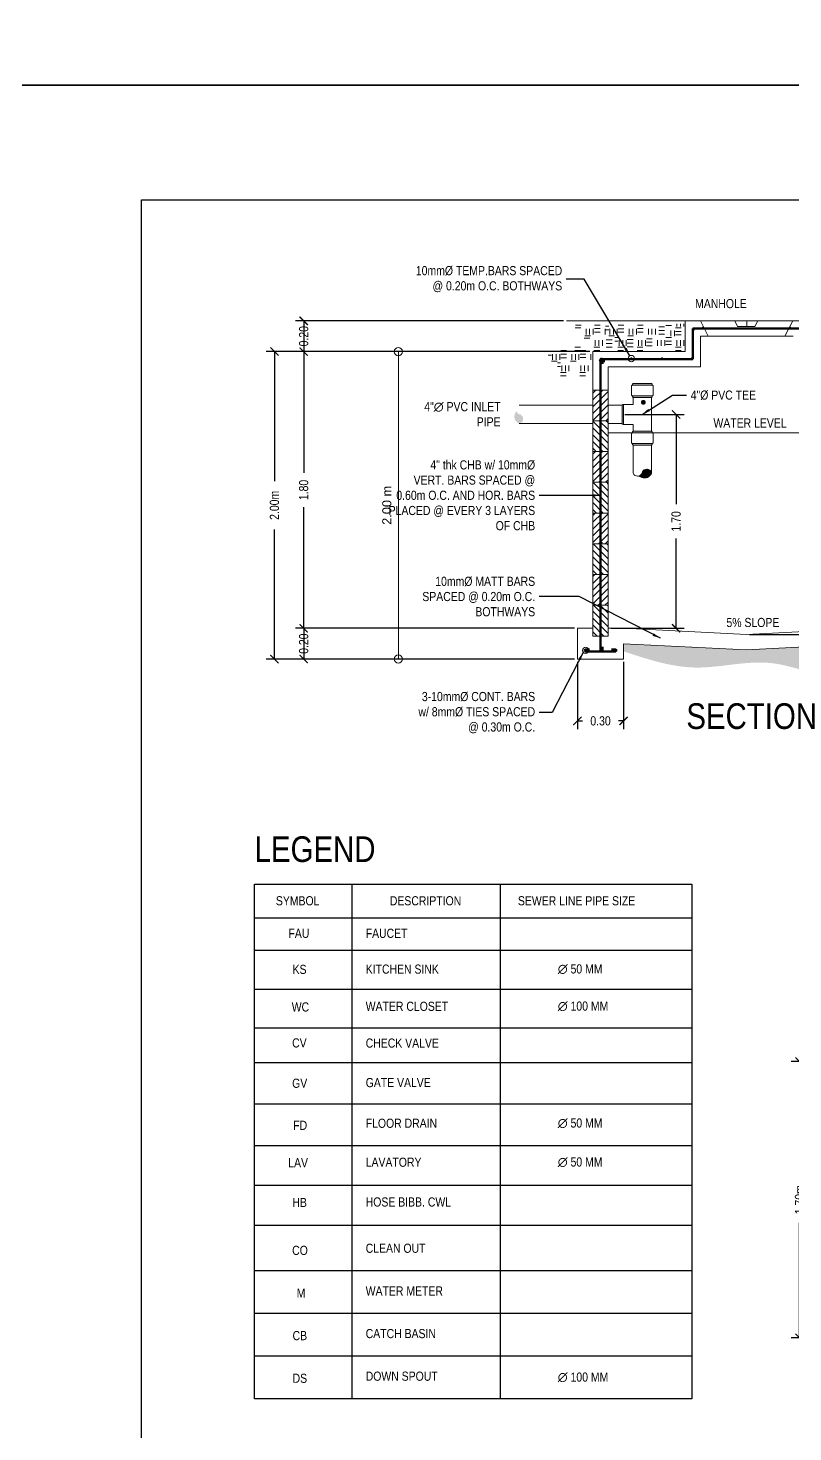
# Model space of a CAD drawing. Header units: inches. Extents: x 7263 to 14962, y 1317 to 2926.
# Drawn here: x 7340.73 to 7357.49, y 1389.6 to 1420.37 of the extents above; entities that cross this region are included whole.
import ezdxf

# ---------------------------------------------------------------- set-up
doc = ezdxf.new("R2010")
doc.units = ezdxf.units.IN
doc.header["$MEASUREMENT"] = 0
doc.linetypes.add('HIDDEN2', pattern=[0.1875, 0.125, -0.0625])
for name, color, linetype, lineweight in [('dimline', 253, 'Continuous', 5), ('label', 114, 'Continuous', 13), ('plumbing', 42, 'Continuous', 15), ('rebar', 33, 'Continuous', 18)]:
    doc.layers.add(name, color=color, linetype=linetype, lineweight=lineweight)
for name, color, linetype in [('Layer3', 3, 'Continuous'), ('Layer6', 6, 'Continuous'), ('text', 7, 'Continuous')]:
    doc.layers.add(name, color=color, linetype=linetype)
doc.styles.add('ArialR', font='arial.ttf')
doc.styles.get("Standard").update_dxf_attribs({"font": ''})
doc.styles.get('Standard').set_extended_font_data('Tw Cen MT Condensed')
doc.dimstyles.new('1-100-bl-.5m', dxfattribs={"dimtxt": 0.2, "dimasz": 0.18, "dimexe": 0.2, "dimexo": 0.2, "dimgap": 0.15, "dimtad": 1, "dimtoh": 1, "dimzin": 4, "dimdsep": 46, "dimtxsty": 'ArialR', "dimblk": 'ORIGIN', "dimcen": 0.2, "dimclrd": 1, "dimclre": 8, "dimclrt": 7, "dimazin": 0, "dimtfac": 1, "dimtix": 1, "dimtmove": 0, "dimatfit": 3, "dimfxl": 1, "dimlwd": 9, "dimarcsym": 0})
doc.dimstyles.get("Standard").update_dxf_attribs({"dimtxt": 0.2, "dimasz": 0.18, "dimexe": 0.18, "dimexo": 0.0625, "dimgap": 0.09, "dimtad": 0, "dimzin": 0, "dimdsep": 46, "dimtxsty": 'Standard', "dimblk": 'ARCHTICK', "dimcen": 0.09, "dimclrd": 8, "dimclre": 8, "dimclrt": 2, "dimadec": 0, "dimazin": 0, "dimtfac": 1, "dimtofl": 0, "dimtmove": 0, "dimatfit": 3, "dimfxl": 1, "dimtolj": 1, "dimtzin": 0, "dimarcsym": 0})

# ---------------------------------------------------------------- blocks, each defined once
blk = doc.blocks.new('_Origin')
at = {"color": 0, "linetype": 'ByBlock', "lineweight": -2}
blk.add_line((0, 0), (-1, 0), dxfattribs=at)
blk.add_circle((0, 0), 0.5, dxfattribs=at)
blk = doc.blocks.new('*D353')
at = {"layer": 'Defpoints', "color": 0, "transparency": 16777216}
for p in [(7353.105, 1413.28), (7348.843, 1406.541), (7352.768, 1406.541)]:
    blk.add_point(p, dxfattribs=at)
at = {"layer": 'dimline', "color": 8, "lineweight": -2, "transparency": 16777216}
for p, q in [((7352.905, 1413.28), (7348.643, 1413.28)), ((7352.568, 1406.541), (7348.643, 1406.541))]:
    blk.add_line(p, q, dxfattribs=at)
at = {"layer": 'dimline', "color": 1, "lineweight": 9, "transparency": 16777216}
blk.add_line((7348.843, 1413.1), (7348.843, 1406.721), dxfattribs=at)
at = {"layer": 'dimline', "color": 1, "lineweight": 9, "transparency": 16777216, "xscale": 0.18, "yscale": 0.18, "zscale": 0.18}
for p, rotation in [((7348.843, 1413.28), 90), ((7348.843, 1406.541), 270)]:
    blk.add_blockref('_Origin', p, dxfattribs=dict(at, rotation=rotation))
at = {"layer": 'dimline', "color": 7, "transparency": 16777216, "insert": (7348.591, 1409.91), "char_height": 0.2, "attachment_point": 5, "rotation": 90, "style": 'ArialR'}
blk.add_mtext('2.00 m', dxfattribs=at)
blk = doc.blocks.new('_ArchTick')
at = {"color": 0, "linetype": 'ByBlock', "const_width": 0.15}
blk.add_lwpolyline([(-0.5, -0.5), (0.5, 0.5)], dxfattribs=at)
blk = doc.blocks.new('*D378')
at = {"layer": 'Defpoints', "color": 0, "transparency": 16777216}
for p in [(7352.768, 1406.541), (7353.779, 1406.541), (7353.779, 1405.185)]:
    blk.add_point(p, dxfattribs=at)
at = {"layer": 'Layer6', "color": 8, "lineweight": -2, "transparency": 16777216}
for p, q in [((7352.768, 1406.478), (7352.768, 1405.005)), ((7353.779, 1406.478), (7353.779, 1405.005)), ((7352.768, 1405.185), (7352.879, 1405.185)), ((7353.779, 1405.185), (7353.669, 1405.185))]:
    blk.add_line(p, q, dxfattribs=at)
at = {"layer": 'Layer6', "color": 8, "lineweight": -2, "transparency": 16777216, "xscale": 0.18, "yscale": 0.18, "zscale": 0.18, "rotation": 180}
blk.add_blockref('_ArchTick', (7352.768, 1405.185), dxfattribs=at)
at = {"layer": 'Layer6', "color": 8, "lineweight": -2, "transparency": 16777216, "xscale": 0.18, "yscale": 0.18, "zscale": 0.18}
blk.add_blockref('_ArchTick', (7353.779, 1405.185), dxfattribs=at)
at = {"layer": 'Layer6', "color": 2, "transparency": 16777216, "insert": (7353.274, 1405.185), "char_height": 0.2, "attachment_point": 5}
blk.add_mtext('\\A1;0.30', dxfattribs=at)
blk = doc.blocks.new('*D382')
at = {"layer": 'Defpoints', "color": 0, "transparency": 16777216}
for p in [(7353.745, 1411.904), (7353.442, 1407.215), (7354.931, 1407.215)]:
    blk.add_point(p, dxfattribs=at)
at = {"layer": 'Layer6', "color": 8, "lineweight": -2, "transparency": 16777216}
for p, q in [((7353.807, 1411.904), (7355.111, 1411.904)), ((7354.931, 1411.904), (7354.931, 1409.935)), ((7354.931, 1407.215), (7354.931, 1409.184)), ((7353.505, 1407.215), (7355.111, 1407.215))]:
    blk.add_line(p, q, dxfattribs=at)
at = {"layer": 'Layer6', "color": 8, "lineweight": -2, "transparency": 16777216, "xscale": 0.18, "yscale": 0.18, "zscale": 0.18}
for p, rotation in [((7354.931, 1411.904), 90), ((7354.931, 1407.215), 270)]:
    blk.add_blockref('_ArchTick', p, dxfattribs=dict(at, rotation=rotation))
at = {"layer": 'Layer6', "color": 2, "transparency": 16777216, "insert": (7354.931, 1409.559), "char_height": 0.2, "attachment_point": 5, "rotation": 90}
blk.add_mtext('\\A1;1.70', dxfattribs=at)
blk = doc.blocks.new('*D383')
at = {"layer": 'Defpoints', "color": 0, "transparency": 16777216}
for p in [(7358.559, 1411.5), (7356.475, 1407.078), (7358.065, 1407.078)]:
    blk.add_point(p, dxfattribs=at)
at = {"layer": 'Layer6', "color": 8, "lineweight": -2, "transparency": 16777216}
for p, q in [((7358.497, 1411.5), (7357.885, 1411.5)), ((7358.065, 1411.5), (7358.065, 1409.665)), ((7358.065, 1407.078), (7358.065, 1408.913)), ((7356.538, 1407.078), (7358.245, 1407.078))]:
    blk.add_line(p, q, dxfattribs=at)
at = {"layer": 'Layer6', "color": 8, "lineweight": -2, "transparency": 16777216, "xscale": 0.18, "yscale": 0.18, "zscale": 0.18}
for p, rotation in [((7358.065, 1411.5), 90), ((7358.065, 1407.078), 270)]:
    blk.add_blockref('_ArchTick', p, dxfattribs=dict(at, rotation=rotation))
at = {"layer": 'Layer6', "color": 2, "transparency": 16777216, "insert": (7358.065, 1409.289), "char_height": 0.2, "attachment_point": 5, "rotation": 90}
blk.add_mtext('\\A1;1.60', dxfattribs=at)
blk = doc.blocks.new('*D366')
at = {"layer": 'Defpoints', "color": 0, "transparency": 16777216}
for p in [(7352.526, 1413.954), (7346.768, 1413.28), (7353.105, 1413.28)]:
    blk.add_point(p, dxfattribs=at)
at = {"layer": 'Layer6', "color": 8, "lineweight": -2, "transparency": 16777216}
for p, q in [((7352.464, 1413.954), (7346.588, 1413.954)), ((7346.768, 1413.954), (7346.768, 1413.28)), ((7353.043, 1413.28), (7346.588, 1413.28))]:
    blk.add_line(p, q, dxfattribs=at)
at = {"layer": 'Layer6', "color": 8, "lineweight": -2, "transparency": 16777216, "xscale": 0.18, "yscale": 0.18, "zscale": 0.18}
for p, rotation in [((7346.768, 1413.954), 90), ((7346.768, 1413.28), 270)]:
    blk.add_blockref('_ArchTick', p, dxfattribs=dict(at, rotation=rotation))
at = {"layer": 'Layer6', "color": 2, "transparency": 16777216, "insert": (7346.768, 1413.617), "char_height": 0.2, "attachment_point": 5, "rotation": 90}
blk.add_mtext('\\A1;0.20', dxfattribs=at)
blk = doc.blocks.new('*D367')
at = {"layer": 'Defpoints', "color": 0, "transparency": 16777216}
for p in [(7346.768, 1413.28), (7353.105, 1413.28), (7352.768, 1407.215)]:
    blk.add_point(p, dxfattribs=at)
at = {"layer": 'Layer6', "color": 8, "lineweight": -2, "transparency": 16777216}
for p, q in [((7353.043, 1413.28), (7346.588, 1413.28)), ((7346.768, 1413.28), (7346.768, 1410.623)), ((7346.768, 1407.215), (7346.768, 1409.871)), ((7352.706, 1407.215), (7346.588, 1407.215))]:
    blk.add_line(p, q, dxfattribs=at)
at = {"layer": 'Layer6', "color": 8, "lineweight": -2, "transparency": 16777216, "xscale": 0.18, "yscale": 0.18, "zscale": 0.18}
for p, rotation in [((7346.768, 1413.28), 90), ((7346.768, 1407.215), 270)]:
    blk.add_blockref('_ArchTick', p, dxfattribs=dict(at, rotation=rotation))
at = {"layer": 'Layer6', "color": 2, "transparency": 16777216, "insert": (7346.768, 1410.247), "char_height": 0.2, "attachment_point": 5, "rotation": 90}
blk.add_mtext('\\A1;1.80', dxfattribs=at)
blk = doc.blocks.new('*D368')
at = {"layer": 'Defpoints', "color": 0, "transparency": 16777216}
for p in [(7352.768, 1407.215), (7346.768, 1406.541), (7352.768, 1406.541)]:
    blk.add_point(p, dxfattribs=at)
at = {"layer": 'Layer6', "color": 8, "lineweight": -2, "transparency": 16777216}
for p, q in [((7352.706, 1407.215), (7346.588, 1407.215)), ((7346.768, 1407.215), (7346.768, 1406.541)), ((7352.706, 1406.541), (7346.588, 1406.541))]:
    blk.add_line(p, q, dxfattribs=at)
at = {"layer": 'Layer6', "color": 8, "lineweight": -2, "transparency": 16777216, "xscale": 0.18, "yscale": 0.18, "zscale": 0.18}
for p, rotation in [((7346.768, 1407.215), 90), ((7346.768, 1406.541), 270)]:
    blk.add_blockref('_ArchTick', p, dxfattribs=dict(at, rotation=rotation))
at = {"layer": 'Layer6', "color": 2, "transparency": 16777216, "insert": (7346.768, 1406.878), "char_height": 0.2, "attachment_point": 5, "rotation": 90}
blk.add_mtext('\\A1;0.20', dxfattribs=at)
blk = doc.blocks.new('*D369')
at = {"layer": 'Defpoints', "color": 0, "transparency": 16777216}
for p in [(7353.105, 1413.28), (7346.127, 1406.541), (7352.768, 1406.541)]:
    blk.add_point(p, dxfattribs=at)
at = {"layer": 'Layer6', "color": 8, "lineweight": -2, "transparency": 16777216}
for p, q in [((7353.043, 1413.28), (7345.947, 1413.28)), ((7346.127, 1413.28), (7346.127, 1410.438)), ((7346.127, 1406.541), (7346.127, 1409.382)), ((7352.706, 1406.541), (7345.947, 1406.541))]:
    blk.add_line(p, q, dxfattribs=at)
at = {"layer": 'Layer6', "color": 8, "lineweight": -2, "transparency": 16777216, "xscale": 0.18, "yscale": 0.18, "zscale": 0.18}
for p, rotation in [((7346.127, 1413.28), 90), ((7346.127, 1406.541), 270)]:
    blk.add_blockref('_ArchTick', p, dxfattribs=dict(at, rotation=rotation))
at = {"layer": 'Layer6', "color": 2, "transparency": 16777216, "insert": (7346.127, 1409.91), "char_height": 0.2, "attachment_point": 5, "rotation": 90}
blk.add_mtext('\\A1;2.00m', dxfattribs=at)
blk = doc.blocks.new('*D376')
at = {"layer": 'Defpoints', "color": 0, "transparency": 16777216}
for p in [(7359.517, 1397.718), (7357.636, 1391.663), (7359.517, 1391.663)]:
    blk.add_point(p, dxfattribs=at)
at = {"layer": 'Layer6', "color": 8, "lineweight": -2, "transparency": 16777216}
for p, q in [((7359.455, 1397.718), (7357.456, 1397.718)), ((7357.636, 1397.718), (7357.636, 1395.199)), ((7357.636, 1391.663), (7357.636, 1394.181)), ((7359.455, 1391.663), (7357.456, 1391.663))]:
    blk.add_line(p, q, dxfattribs=at)
at = {"layer": 'Layer6', "color": 8, "lineweight": -2, "transparency": 16777216, "xscale": 0.18, "yscale": 0.18, "zscale": 0.18}
for p, rotation in [((7357.636, 1397.718), 90), ((7357.636, 1391.663), 270)]:
    blk.add_blockref('_ArchTick', p, dxfattribs=dict(at, rotation=rotation))
at = {"layer": 'Layer6', "color": 2, "transparency": 16777216, "insert": (7357.636, 1394.69), "char_height": 0.2, "attachment_point": 5, "rotation": 90}
blk.add_mtext('\\A1;1.70m', dxfattribs=at)

msp = doc.modelspace()

# ---------------------------------------------------------------- hatches: boundary and pattern name
at = {"layer": 'label'}
h = msp.add_hatch(dxfattribs=at)
h.set_pattern_fill('ANSI31', color=96, scale=0.842413, style=0)
h.set_pattern_definition([(45, (7393.71258, 1405.02424), (-0.07445946, 0.07445946), [])])
h.paths.add_polyline_path([(7353.105, 1407.72), (7353.105, 1408.394), (7353.274, 1408.394), (7353.274, 1407.72)])
h.paths.add_polyline_path([(7353.442, 1408.394), (7353.442, 1407.961, 0.042831), (7353.424, 1407.94), (7353.315, 1407.801), (7353.382, 1407.808), (7353.379, 1407.816), (7353.322, 1407.809), (7353.424, 1407.94, -0.042831), (7353.442, 1407.961), (7353.442, 1407.72), (7353.274, 1407.72), (7353.274, 1408.394)])
h.paths.add_polyline_path([(7353.274, 1409.742), (7353.274, 1409.068), (7353.105, 1409.068), (7353.105, 1409.742)])
h.paths.add_polyline_path([(7353.274, 1409.068), (7353.274, 1409.742), (7353.442, 1409.742), (7353.442, 1409.068)])
h.paths.add_polyline_path([(7353.274, 1411.09), (7353.274, 1410.416), (7353.105, 1410.416), (7353.105, 1411.09)])
h.paths.add_polyline_path([(7353.274, 1410.416), (7353.274, 1411.09), (7353.442, 1411.09), (7353.442, 1410.416)])
h.paths.add_polyline_path([(7353.105, 1411.764), (7353.105, 1412.437), (7353.274, 1412.437), (7353.274, 1411.764)])
h.paths.add_polyline_path([(7353.442, 1412.437), (7353.442, 1411.764), (7353.274, 1411.764), (7353.274, 1412.437)])
at = {"layer": 'label', "linetype": 'Continuous'}
h = msp.add_hatch(color=105, dxfattribs=at)
h.set_gradient(color1=(84, 171, 91), one_color=1, tint=1, name='INVSPHERICAL')
h.paths.add_polyline_path([(7354.159, 1412.168, -1), (7354.266, 1412.168, -1)])
at = {"layer": 'label'}
h = msp.add_hatch(dxfattribs=at)
h.set_pattern_fill('ANSI31', color=96, scale=0.842413, angle=90, style=0)
h.set_pattern_definition([(135, (7393.71258, 1405.69817), (-0.07445946, -0.07445946), [])])
h.paths.add_polyline_path([(7353.105, 1411.764), (7353.274, 1411.764), (7353.274, 1411.09), (7353.105, 1411.09)])
h.paths.add_polyline_path([(7353.274, 1411.764), (7353.442, 1411.764), (7353.442, 1411.09), (7353.274, 1411.09)])
h.paths.add_polyline_path([(7353.105, 1410.416), (7353.274, 1410.416), (7353.274, 1409.742), (7353.105, 1409.742)])
h.paths.add_polyline_path([(7353.274, 1410.416), (7353.442, 1410.416), (7353.442, 1409.742), (7353.274, 1409.742)])
h.paths.add_polyline_path([(7353.274, 1408.394), (7353.274, 1409.068), (7353.442, 1409.068), (7353.442, 1408.394)])
h.paths.add_polyline_path([(7353.274, 1409.068), (7353.274, 1408.394), (7353.105, 1408.394), (7353.105, 1409.068)])
h.paths.add_polyline_path([(7353.105, 1407.046), (7353.105, 1407.72), (7353.274, 1407.72), (7353.274, 1407.046)])
h.paths.add_polyline_path([(7353.274, 1407.046), (7353.274, 1407.72), (7353.442, 1407.72), (7353.442, 1407.046)])
at = {"layer": 'label', "linetype": 'HIDDEN2', "lineweight": 5}
h = msp.add_hatch(dxfattribs=at)
h.set_pattern_fill('GRAVEL', color=33, scale=0.008424)
h.set_pattern_definition([(228.0127875, (6741.32542, 1650.277161), (-1.7117824661, -1.9257552741), [0.028787046, -2.84992267]), (184.969741, (6741.306163, 1650.255764), (2.56767369795, 0.21397282044), [0.049399474, -4.890546406]), (132.510447, (6741.256949, 1650.251484), (2.13972808338, -2.3537008899), [0.034832206, -3.44839275]), (267.273689, (6741.1735, 1650.197991), (0.2139728087, 4.27945616492), [0.044985215, -4.453535464]), (292.8336542, (6741.17136, 1650.153057), (-1.06986404133, 2.56767369893), [0.044111564, -4.36705088]), (357.273689, (6741.188478, 1650.112402), (-4.27945616492, 0.2139728087), [0.044985215, -4.453535464]), (37.6942405, (6741.233412, 1650.110262), (-2.78164650709, -2.13972808263), [0.059490646, -5.88956914]), (72.2553284, (6741.280486, 1650.1466375), (1.49780965813, 4.70740178131), [0.056165294, -5.56036619]), (121.4295656, (6741.297604, 1650.200131), (-1.71178246622, 2.78164650707), [0.045137564, -4.46862377]), (175.2363583, (6741.274067, 1650.238646), (2.3537008907, -0.2139728086), [0.0515315, -2.52504231]), (222.3974378, (6741.2227136, 1650.242925), (-2.567673698886, -2.35370089081), [0.0666414, -6.59750384]), (138.814075, (6741.385333, 1650.195851), (-1.49780965764, 1.2838368496), [0.022745523, -2.25181663]), (171.4692344, (6741.368215, 1650.210829), (2.78164650729, -0.42794561601), [0.04327322, -4.28405902]), (225, (6741.32542, 1650.21725), (-3e-17, -0.213972808), [0.03026025, -0.272343]), (203.1985905, (6741.310442, 1650.242925), (1.0698640413, 0.4279456164), [0.01629574, -1.61327262]), (291.8014095, (6741.295464, 1650.236506), (-0.2139728083, 0.6419184247), [0.02304551, -1.12923332]), (30.9637565, (6741.304023, 1650.21511), (0.6419184248, 0.4279456165), [0.03743005, -1.2102351]), (161.565051, (6741.33612, 1650.234366), (0.4279456165, -0.213972808), [0.027065634, -0.6495758]), (16.3895403, (6741.17136, 1650.236506), (2.13972808247, 0.64191842474), [0.03791598, -3.75369184]), (70.346176, (6741.207735, 1650.247205), (-0.85589123307, -2.3537008907), [0.03180941, -3.149125066]), (293.1985905, (6741.33612, 1650.27716), (-0.4279456164, 1.0698640413), [0.03259127, -1.59697709]), (343.6104597, (6741.348958, 1650.247205), (-2.13972808252, 0.6419184246), [0.03791598, -3.75369184]), (339.4439548, (6741.17136, 1650.103843), (-1.0698640412, 0.4279456165), [0.036563673, -1.7916208]), (294.7751406, (6741.205596, 1650.091005), (-1.0698640425, 2.35370089014), [0.0306362, -3.03298818]), (66.8014095, (6741.33826, 1650.063188), (0.4279456164, 1.0698640413), [0.03259127, -1.59697709]), (17.3540246, (6741.351097, 1650.093144), (-2.78164650716, -0.85589123317), [0.035868476, -3.550969395]), (69.4439548, (6741.233412, 1650.063188), (-0.4279456165, -1.0698640412), [0.01828184, -1.80990264]), (101.3099325, (6741.32542, 1650.06319), (-0.2139728082, 0.855891233), [0.010910473, -1.08014105]), (165.9637565, (6741.32328, 1650.073887), (0.6419184247, -0.2139728082), [0.044111564, -0.838120925]), (186.009006, (6741.280486, 1650.084585), (2.13972808246, 0.21397280836), [0.040879505, -4.04706526]), (303.690068, (6741.304023, 1650.19585), (-0.2139728083, 0.4279456165), [0.030859586, -0.740630345]), (353.1572266, (6741.321141, 1650.1701745), (3.63753774023, -0.4279456163), [0.05387707, -5.33382058]), (60.945396, (6741.374634, 1650.163755), (-0.855891233, -1.4978096577), [0.022029784, -2.18095511]), (90, (6741.38533, 1650.18301), (-0.21397281, 0.21397281), [0.01283837, -0.20113444]), (120.2564372, (6741.276207, 1650.091005), (0.8558912329, -1.4978096578), [0.02972596, -2.942879295]), (48.0127875, (6741.261229, 1650.116681), (1.71178246612, 1.9257552741), [0.05757409, -2.82113563]), (0, (6741.29974, 1650.15948), (0.21397281, 0.21397281), [0.05563293, -0.15833988]), (325.3048465, (6741.355377, 1650.159476), (2.13972808328, -1.49780965657), [0.0338321, -3.34937506]), (254.054604, (6741.383193, 1650.140218), (-0.2139728082, -0.855891233), [0.03115487, -1.52659069]), (207.6459754, (6741.374634, 1650.110262), (-4.06548335685, -2.13972808219), [0.050725464, -5.0218293]), (175.4260787, (6741.3297, 1650.086725), (-2.78164650722, 0.21397280825), [0.053664166, -5.31274656])])
edge = h.paths.add_edge_path()
edge.add_line((7359.171, 1406.878), (7356.475, 1406.74))
edge.add_line((7356.475, 1406.74), (7353.779, 1406.877))
edge.add_line((7353.779, 1406.877), (7353.779, 1406.709))
edge.add_spline(control_points=[(7353.779, 1406.709), (7354.304, 1406.536), (7355.388, 1406.177), (7356.95, 1406.666), (7358.293, 1406.014), (7358.925, 1406.461), (7359.171, 1406.635)], knot_values=[0, 0, 0, 0, 1.922174, 3.976099, 5.572912, 6.585502, 6.585502, 6.585502, 6.585502], degree=3, periodic=0)
edge.add_line((7359.171, 1406.635), (7359.171, 1406.878))
edge = h.paths.add_edge_path()
edge.add_line((7362.54, 1406.541), (7362.54, 1406.877))
edge.add_line((7362.54, 1406.877), (7361.361, 1406.74))
edge.add_line((7361.361, 1406.74), (7360.182, 1406.877))
edge.add_line((7360.182, 1406.877), (7360.182, 1406.541))
edge.add_spline(control_points=[(7360.182, 1406.541), (7360.444, 1406.604), (7361.019, 1406.744), (7361.77, 1406.109), (7362.302, 1406.407), (7362.54, 1406.541)], knot_values=[0, 0, 0, 0, 0.92309, 2.028107, 2.925175, 2.925175, 2.925175, 2.925175], degree=3, periodic=0)
at = {"layer": 'plumbing'}
h = msp.add_hatch(color=33, dxfattribs=at)
h.set_gradient(color1=(201, 147, 54), one_color=1, tint=1, name='INVSPHERICAL')
edge = h.paths.add_edge_path()
edge.add_line((7353.97, 1412.545), (7354.408, 1412.545))
edge.add_arc((7354.371, 1412.547), 0.0371, 356.0426, 417.0875)
edge.add_line((7354.391, 1412.578), (7353.987, 1412.578))
edge.add_arc((7354.01, 1412.546), 0.04, 125.3166, 181.5533)
h = msp.add_hatch(color=33, dxfattribs=at)
h.set_gradient(color1=(201, 147, 54), one_color=1, tint=1, name='INVSPHERICAL')
h.paths.add_polyline_path([(7351.431, 1411.977), (7351.431, 1411.978), (7351.431, 1411.978)])
h.paths.add_polyline_path([(7351.436, 1412.05), (7351.436, 1412.052), (7351.436, 1412.051)])
h.paths.add_polyline_path([(7351.433, 1412.044), (7351.433, 1412.045), (7351.433, 1412.044)])
h.paths.add_polyline_path([(7351.439, 1412.057), (7351.439, 1412.057), (7351.439, 1412.057)])
h.paths.add_polyline_path([(7351.431, 1412.037), (7351.432, 1412.039), (7351.431, 1412.038)])
h.paths.add_polyline_path([(7351.442, 1412.062), (7351.442, 1412.064), (7351.442, 1412.063)])
h.paths.add_polyline_path([(7351.429, 1412.031), (7351.43, 1412.031), (7351.43, 1412.031)])
h.paths.add_polyline_path([(7351.446, 1412.069), (7351.446, 1412.069), (7351.446, 1412.069)])
h.paths.add_polyline_path([(7351.428, 1412.024), (7351.428, 1412.025), (7351.428, 1412.025)])
h.paths.add_polyline_path([(7351.449, 1412.074), (7351.45, 1412.075), (7351.45, 1412.074)])
h.paths.add_polyline_path([(7351.427, 1412.017), (7351.427, 1412.018), (7351.427, 1412.018)])
h.paths.add_polyline_path([(7351.454, 1412.079), (7351.454, 1412.08), (7351.454, 1412.08)])
h.paths.add_polyline_path([(7351.427, 1412.011), (7351.427, 1412.012), (7351.427, 1412.011)])
h.paths.add_polyline_path([(7351.458, 1412.084), (7351.459, 1412.085), (7351.459, 1412.084)])
h.paths.add_polyline_path([(7351.427, 1412.003), (7351.427, 1412.005), (7351.427, 1412.004)])
h.paths.add_polyline_path([(7351.463, 1412.088), (7351.464, 1412.089), (7351.464, 1412.089)])
h.paths.add_polyline_path([(7351.427, 1411.997), (7351.427, 1411.998), (7351.427, 1411.997)])
h.paths.add_polyline_path([(7351.468, 1412.092), (7351.469, 1412.093), (7351.469, 1412.093)])
h.paths.add_polyline_path([(7351.428, 1411.99), (7351.428, 1411.991), (7351.428, 1411.991)])
h.paths.add_polyline_path([(7351.491, 1412.106), (7351.492, 1412.107), (7351.474, 1412.097)])
h.paths.add_polyline_path([(7351.429, 1411.984), (7351.429, 1411.984), (7351.429, 1411.984)])
h.paths.add_polyline_path([(7351.495, 1411.702), (7351.499, 1411.703), (7351.503, 1411.704), (7351.507, 1411.705), (7351.511, 1411.707), (7351.515, 1411.709), (7351.519, 1411.711), (7351.523, 1411.713), (7351.526, 1411.716), (7351.53, 1411.718), (7351.534, 1411.721), (7351.537, 1411.723), (7351.541, 1411.726), (7351.544, 1411.729), (7351.547, 1411.731), (7351.55, 1411.734), (7351.553, 1411.737), (7351.556, 1411.741), (7351.558, 1411.744), (7351.561, 1411.747), (7351.563, 1411.751), (7351.565, 1411.755), (7351.567, 1411.759), (7351.569, 1411.762), (7351.571, 1411.766), (7351.572, 1411.771), (7351.574, 1411.775), (7351.575, 1411.779), (7351.576, 1411.783), (7351.577, 1411.788), (7351.577, 1411.792), (7351.578, 1411.797), (7351.578, 1411.801), (7351.578, 1411.806), (7351.578, 1411.81), (7351.577, 1411.815), (7351.577, 1411.819), (7351.576, 1411.824), (7351.575, 1411.828), (7351.574, 1411.833), (7351.572, 1411.837), (7351.571, 1411.842), (7351.569, 1411.846), (7351.567, 1411.85), (7351.565, 1411.854), (7351.563, 1411.858), (7351.561, 1411.862), (7351.558, 1411.866), (7351.556, 1411.87), (7351.553, 1411.873), (7351.55, 1411.877), (7351.547, 1411.88), (7351.544, 1411.883), (7351.54, 1411.886), (7351.537, 1411.889), (7351.533, 1411.891), (7351.53, 1411.894), (7351.526, 1411.896), (7351.522, 1411.898), (7351.518, 1411.899), (7351.514, 1411.901), (7351.51, 1411.902), (7351.506, 1411.903), (7351.502, 1411.904), (7351.498, 1411.906), (7351.494, 1411.907), (7351.49, 1411.908), (7351.486, 1411.91), (7351.482, 1411.912), (7351.478, 1411.914), (7351.474, 1411.917), (7351.471, 1411.919), (7351.468, 1411.922), (7351.464, 1411.925), (7351.461, 1411.928), (7351.458, 1411.931), (7351.455, 1411.934), (7351.452, 1411.937), (7351.449, 1411.941), (7351.447, 1411.944), (7351.444, 1411.948), (7351.442, 1411.952), (7351.44, 1411.955), (7351.438, 1411.959), (7351.436, 1411.963), (7351.434, 1411.967), (7351.433, 1411.971), (7351.433, 1411.971), (7351.429, 1411.966), (7351.424, 1411.961), (7351.42, 1411.956), (7351.416, 1411.951), (7351.412, 1411.945), (7351.409, 1411.94), (7351.405, 1411.934), (7351.402, 1411.928), (7351.399, 1411.922), (7351.397, 1411.916), (7351.394, 1411.909), (7351.392, 1411.903), (7351.391, 1411.896), (7351.389, 1411.89), (7351.388, 1411.883), (7351.387, 1411.876), (7351.386, 1411.869), (7351.386, 1411.863), (7351.386, 1411.856), (7351.386, 1411.849), (7351.386, 1411.842), (7351.387, 1411.835), (7351.388, 1411.829), (7351.389, 1411.822), (7351.39, 1411.816), (7351.392, 1411.809), (7351.394, 1411.803), (7351.396, 1411.797), (7351.399, 1411.79), (7351.402, 1411.784), (7351.405, 1411.778), (7351.408, 1411.773), (7351.411, 1411.767), (7351.415, 1411.761), (7351.419, 1411.756), (7351.423, 1411.751), (7351.427, 1411.746), (7351.432, 1411.741), (7351.436, 1411.736), (7351.441, 1411.732), (7351.446, 1411.727), (7351.451, 1411.723), (7351.457, 1411.719), (7351.462, 1411.715), (7351.468, 1411.711), (7351.474, 1411.708), (7351.48, 1411.705), (7351.486, 1411.703), (7351.492, 1411.702)])
h = msp.add_hatch(color=33, dxfattribs=at)
h.set_gradient(color1=(201, 147, 54), one_color=1, tint=1, name='INVSPHERICAL')
edge = h.paths.add_edge_path()
edge.add_line((7353.778, 1412.123), (7353.778, 1411.685))
edge.add_arc((7353.769, 1411.708), 0.0249, 194.3129, 292.6105, ccw=False)
edge.add_line((7353.745, 1411.702), (7353.745, 1412.107))
edge.add_arc((7353.771, 1412.096), 0.0282, 74.2213, 157.376, ccw=False)
h = msp.add_hatch(color=33, dxfattribs=at)
h.set_gradient(color1=(201, 147, 54), one_color=1, tint=1, name='INVSPHERICAL')
edge = h.paths.add_edge_path()
edge.add_line((7353.987, 1412.275), (7354.391, 1412.275))
edge.add_arc((7354.371, 1412.306), 0.0364, 302.2524, 364.6175)
edge.add_line((7354.408, 1412.309), (7353.97, 1412.309))
edge.add_arc((7354.013, 1412.309), 0.0429, 180.5352, 232.5949)
h = msp.add_hatch(color=33, dxfattribs=at)
h.set_gradient(color1=(201, 147, 54), one_color=1, tint=1, name='INVSPHERICAL')
edge = h.paths.add_edge_path()
edge.add_line((7353.987, 1411.534), (7354.391, 1411.534))
edge.add_arc((7354.371, 1411.503), 0.0371, -3.9574, 57.0875, ccw=False)
edge.add_line((7354.408, 1411.5), (7353.97, 1411.5))
edge.add_arc((7354.01, 1411.501), 0.04, 125.3166, 181.5533, ccw=False)
h = msp.add_hatch(color=33, dxfattribs=at)
h.set_gradient(color1=(201, 147, 54), one_color=1, tint=1, name='INVSPHERICAL')
edge = h.paths.add_edge_path()
edge.add_line((7353.987, 1411.231), (7354.391, 1411.231))
edge.add_arc((7354.371, 1411.261), 0.0364, 302.2524, 364.6175)
edge.add_line((7354.408, 1411.264), (7353.97, 1411.264))
edge.add_arc((7354.013, 1411.265), 0.0429, 180.5352, 232.5949)
h = msp.add_hatch(color=33, dxfattribs=at)
h.set_gradient(color1=(201, 147, 54), one_color=1, tint=1, name='INVSPHERICAL')
h.paths.add_polyline_path([(7354.122, 1410.557), (7354.129, 1410.551), (7354.137, 1410.545), (7354.144, 1410.539), (7354.152, 1410.534), (7354.16, 1410.529), (7354.169, 1410.525), (7354.178, 1410.521), (7354.187, 1410.518), (7354.196, 1410.515), (7354.206, 1410.513), (7354.215, 1410.511), (7354.225, 1410.51), (7354.235, 1410.51), (7354.245, 1410.51), (7354.255, 1410.511), (7354.264, 1410.512), (7354.274, 1410.514), (7354.283, 1410.516), (7354.292, 1410.519), (7354.301, 1410.523), (7354.31, 1410.527), (7354.318, 1410.531), (7354.326, 1410.536), (7354.334, 1410.541), (7354.342, 1410.547), (7354.349, 1410.553), (7354.356, 1410.559), (7354.362, 1410.566), (7354.369, 1410.574), (7354.374, 1410.581), (7354.38, 1410.589), (7354.385, 1410.598), (7354.389, 1410.607), (7354.391, 1410.616), (7354.391, 1410.62), (7354.389, 1410.628), (7354.386, 1410.636), (7354.382, 1410.643), (7354.378, 1410.651), (7354.373, 1410.658), (7354.368, 1410.664), (7354.363, 1410.67), (7354.357, 1410.676), (7354.351, 1410.681), (7354.344, 1410.686), (7354.337, 1410.69), (7354.33, 1410.694), (7354.322, 1410.697), (7354.314, 1410.699), (7354.305, 1410.701), (7354.297, 1410.702), (7354.288, 1410.702), (7354.279, 1410.702), (7354.271, 1410.701), (7354.262, 1410.699), (7354.254, 1410.696), (7354.245, 1410.693), (7354.237, 1410.689), (7354.23, 1410.684), (7354.223, 1410.679), (7354.216, 1410.674), (7354.21, 1410.668), (7354.205, 1410.661), (7354.2, 1410.654), (7354.196, 1410.647), (7354.193, 1410.64), (7354.19, 1410.632), (7354.188, 1410.624), (7354.186, 1410.616), (7354.182, 1410.608), (7354.178, 1410.601), (7354.173, 1410.595), (7354.168, 1410.588), (7354.162, 1410.582), (7354.156, 1410.577), (7354.149, 1410.571), (7354.142, 1410.567), (7354.135, 1410.563), (7354.127, 1410.559)])

# ---------------------------------------------------------------- linework, layer by layer
at = {"layer": 'Defpoints'}
for points in [[(7339.197, 1470.116), (7415.697, 1470.116), (7415.697, 1419.116), (7339.197, 1419.116)], [(7339.197, 1419.116), (7415.697, 1419.116), (7415.697, 1368.116), (7339.197, 1368.116)]]:
    msp.add_lwpolyline(points, close=True, dxfattribs=at)
at = {"layer": 'label', "color": 40}
for p, q in [((7355.633, 1413.617), (7355.464, 1413.954)), ((7356.28, 1413.828), (7356.217, 1413.954)), ((7356.48, 1413.954), (7356.48, 1413.828)), ((7356.66, 1413.828), (7356.722, 1413.954)), ((7357.317, 1413.617), (7357.486, 1413.954)), ((7356.66, 1413.828), (7356.28, 1413.828))]:
    msp.add_line(p, q, dxfattribs=at)
at = {"layer": 'label', "color": 44, "linetype": 'HIDDEN2'}
for p, q in [((7352.715, 1413.803), (7352.925, 1413.803)), ((7352.727, 1413.857), (7352.938, 1413.857)), ((7352.929, 1413.628), (7353.14, 1413.628)), ((7352.956, 1413.654), (7352.956, 1413.865)), ((7353.035, 1413.654), (7353.035, 1413.865)), ((7353.114, 1413.654), (7353.114, 1413.865)), ((7353.142, 1413.862), (7353.352, 1413.862)), ((7353.142, 1413.783), (7353.352, 1413.783)), ((7353.142, 1413.704), (7353.352, 1413.704)), ((7353.157, 1413.407), (7353.157, 1413.617)), ((7353.236, 1413.407), (7353.236, 1413.617)), ((7353.315, 1413.407), (7353.315, 1413.617)), ((7353.377, 1413.654), (7353.377, 1413.865)), ((7353.385, 1413.838), (7353.454, 1413.838)), ((7353.385, 1413.76), (7353.454, 1413.76)), ((7353.454, 1413.628), (7353.664, 1413.628)), ((7353.48, 1413.654), (7353.48, 1413.865)), ((7353.559, 1413.654), (7353.559, 1413.865)), ((7353.638, 1413.654), (7353.638, 1413.865)), ((7353.661, 1413.86), (7353.872, 1413.86)), ((7353.661, 1413.781), (7353.872, 1413.781)), ((7353.661, 1413.702), (7353.872, 1413.702)), ((7353.682, 1413.407), (7353.682, 1413.617)), ((7353.76, 1413.407), (7353.76, 1413.617)), ((7353.839, 1413.407), (7353.839, 1413.617)), ((7353.875, 1413.628), (7354.086, 1413.628)), ((7353.901, 1413.654), (7353.901, 1413.865)), ((7353.98, 1413.654), (7353.98, 1413.865)), ((7354.059, 1413.654), (7354.059, 1413.865)), ((7354.087, 1413.862), (7354.298, 1413.862)), ((7354.087, 1413.783), (7354.298, 1413.783)), ((7354.087, 1413.704), (7354.298, 1413.704)), ((7354.103, 1413.407), (7354.103, 1413.617)), ((7354.182, 1413.407), (7354.182, 1413.617)), ((7354.261, 1413.407), (7354.261, 1413.617)), ((7354.323, 1413.654), (7354.323, 1413.865)), ((7354.402, 1413.654), (7354.402, 1413.865)), ((7354.48, 1413.654), (7354.48, 1413.865)), ((7354.524, 1413.407), (7354.524, 1413.617)), ((7354.55, 1413.822), (7354.761, 1413.822)), ((7354.55, 1413.743), (7354.761, 1413.743)), ((7354.55, 1413.664), (7354.761, 1413.664)), ((7354.603, 1413.407), (7354.603, 1413.617)), ((7354.682, 1413.407), (7354.682, 1413.617)), ((7354.708, 1413.854), (7354.919, 1413.854)), ((7354.814, 1413.617), (7354.814, 1413.828)), ((7354.892, 1413.617), (7354.892, 1413.828)), ((7354.919, 1413.801), (7355.127, 1413.801)), ((7354.919, 1413.722), (7355.127, 1413.722)), ((7354.919, 1413.644), (7355.127, 1413.644)), ((7354.945, 1413.828), (7354.945, 1413.886)), ((7354.945, 1413.407), (7354.945, 1413.617)), ((7355.024, 1413.828), (7355.024, 1413.886)), ((7355.024, 1413.407), (7355.024, 1413.617)), ((7355.103, 1413.828), (7355.103, 1413.886)), ((7355.103, 1413.407), (7355.103, 1413.617)), ((7352.223, 1413.098), (7352.223, 1413.309)), ((7352.302, 1413.098), (7352.302, 1413.309)), ((7352.381, 1413.098), (7352.381, 1413.309)), ((7352.404, 1413.304), (7352.615, 1413.304)), ((7352.644, 1413.098), (7352.644, 1413.309)), ((7352.71, 1413.38), (7352.92, 1413.38)), ((7352.71, 1413.301), (7352.92, 1413.301)), ((7352.723, 1413.098), (7352.723, 1413.309)), ((7352.802, 1413.098), (7352.802, 1413.309)), ((7352.83, 1413.306), (7353.041, 1413.306)), ((7352.917, 1413.574), (7353.127, 1413.574)), ((7353.065, 1413.098), (7353.065, 1413.309)), ((7353.131, 1413.38), (7353.341, 1413.38)), ((7353.131, 1413.301), (7353.341, 1413.301)), ((7353.401, 1413.536), (7353.612, 1413.536)), ((7353.401, 1413.457), (7353.612, 1413.457)), ((7353.401, 1413.378), (7353.612, 1413.378)), ((7353.586, 1413.591), (7353.655, 1413.591)), ((7353.586, 1413.512), (7353.655, 1413.512)), ((7353.655, 1413.38), (7353.866, 1413.38)), ((7353.655, 1413.301), (7353.866, 1413.301)), ((7353.861, 1413.544), (7354.072, 1413.544)), ((7353.861, 1413.465), (7354.072, 1413.465)), ((7353.861, 1413.386), (7354.072, 1413.386)), ((7354.076, 1413.38), (7354.287, 1413.38)), ((7354.076, 1413.301), (7354.287, 1413.301)), ((7354.281, 1413.562), (7354.492, 1413.562)), ((7354.281, 1413.483), (7354.492, 1413.483)), ((7354.281, 1413.404), (7354.492, 1413.404)), ((7354.708, 1413.591), (7354.919, 1413.591)), ((7354.708, 1413.512), (7354.919, 1413.512)), ((7354.708, 1413.433), (7354.919, 1413.433)), ((7354.919, 1413.38), (7355.127, 1413.38)), ((7354.919, 1413.301), (7355.127, 1413.301)), ((7352.128, 1413.283), (7352.197, 1413.283)), ((7352.128, 1413.204), (7352.197, 1413.204)), ((7352.197, 1413.072), (7352.407, 1413.072)), ((7352.329, 1413.035), (7352.398, 1413.035)), ((7352.404, 1413.225), (7352.615, 1413.225)), ((7352.404, 1413.146), (7352.615, 1413.146)), ((7352.424, 1412.851), (7352.424, 1413.061)), ((7352.503, 1412.851), (7352.503, 1413.061)), ((7352.582, 1412.851), (7352.582, 1413.061)), ((7352.618, 1413.072), (7352.828, 1413.072)), ((7352.83, 1413.227), (7353.041, 1413.227)), ((7352.83, 1413.148), (7353.041, 1413.148)), ((7352.846, 1412.851), (7352.846, 1413.061)), ((7352.925, 1412.851), (7352.925, 1413.061)), ((7353.004, 1412.851), (7353.004, 1413.061)), ((7352.329, 1412.956), (7352.398, 1412.956)), ((7352.398, 1412.825), (7352.609, 1412.825)), ((7352.398, 1412.746), (7352.609, 1412.746)), ((7352.819, 1412.825), (7353.03, 1412.825)), ((7352.819, 1412.746), (7353.03, 1412.746))]:
    msp.add_line(p, q, dxfattribs=at)
at = {"layer": 'label', "color": 83, "linetype": 'Continuous'}
for centre in [(7353.948, 1413.128), (7352.95, 1406.731)]:
    msp.add_circle(centre, 0.0697, dxfattribs=at)
at = {"layer": 'Layer6'}
msp.add_lwpolyline([(7413.187, 1370.626), (7343.212, 1370.626), (7343.212, 1416.606), (7413.187, 1416.606)], close=True, dxfattribs=at)
at = {"layer": 'plumbing'}
for p, q in [((7355.127, 1413.954), (7352.526, 1413.954)), ((7355.127, 1413.954), (7355.127, 1413.28)), ((7355.127, 1413.954), (7355.464, 1413.954)), ((7355.127, 1413.954), (7357.834, 1413.954)), ((7355.464, 1413.617), (7355.464, 1412.943)), ((7355.464, 1413.617), (7357.497, 1413.617)), ((7353.105, 1413.28), (7355.127, 1413.28)), ((7353.105, 1413.28), (7353.105, 1407.046)), ((7353.442, 1412.943), (7355.464, 1412.943)), ((7353.442, 1412.943), (7353.442, 1407.046)), ((7353.105, 1412.437), (7353.442, 1412.437)), ((7353.442, 1411.764), (7353.105, 1411.764)), ((7353.105, 1411.09), (7353.442, 1411.09)), ((7353.105, 1410.416), (7353.442, 1410.416)), ((7353.105, 1409.742), (7353.442, 1409.742)), ((7353.105, 1409.068), (7353.442, 1409.068)), ((7353.105, 1408.394), (7353.442, 1408.394)), ((7353.105, 1407.72), (7353.442, 1407.72)), ((7353.105, 1407.046), (7353.442, 1407.046))]:
    msp.add_line(p, q, dxfattribs=at)
at = {"layer": 'plumbing', "color": 31}
for p, q in [((7353.953, 1412.528), (7353.953, 1412.326)), ((7353.97, 1412.545), (7354.408, 1412.545)), ((7353.987, 1412.578), (7354.391, 1412.578)), ((7354.425, 1412.528), (7354.425, 1412.326)), ((7353.745, 1412.107), (7353.745, 1411.702)), ((7353.778, 1412.123), (7353.778, 1411.685)), ((7353.97, 1412.309), (7354.408, 1412.309)), ((7353.987, 1412.275), (7354.391, 1412.275)), ((7353.953, 1411.483), (7353.953, 1411.281)), ((7353.97, 1411.5), (7354.408, 1411.5)), ((7353.987, 1411.534), (7354.391, 1411.534)), ((7354.425, 1411.483), (7354.425, 1411.281)), ((7353.97, 1411.264), (7354.408, 1411.264)), ((7353.987, 1411.231), (7354.391, 1411.231))]:
    msp.add_line(p, q, dxfattribs=at)
at = {"layer": 'plumbing', "color": 4}
for p, q in [((7351.491, 1412.107), (7353.105, 1412.107)), ((7353.745, 1412.107), (7353.442, 1412.107)), ((7353.778, 1412.123), (7353.987, 1412.123)), ((7353.987, 1412.275), (7353.987, 1412.123)), ((7354.391, 1412.275), (7354.391, 1411.534)), ((7351.491, 1411.702), (7353.105, 1411.702)), ((7353.745, 1411.702), (7353.442, 1411.702)), ((7353.987, 1411.685), (7353.778, 1411.685)), ((7353.987, 1411.685), (7353.987, 1411.534)), ((7353.987, 1410.616), (7353.987, 1411.231)), ((7353.987, 1411.231), (7353.987, 1410.616)), ((7354.391, 1411.231), (7354.391, 1410.616))]:
    msp.add_line(p, q, dxfattribs=at)
at = {"layer": 'plumbing', "color": 44}
msp.add_line((7358.559, 1411.5), (7353.442, 1411.5), dxfattribs=at)
at = {"layer": 'plumbing', "color": 51}
msp.add_line((7353.105, 1407.72), (7353.442, 1407.72), dxfattribs=at)
at = {"layer": 'plumbing'}
for points in [[(7353.105, 1407.215), (7352.768, 1407.215), (7352.768, 1406.541), (7353.779, 1406.541), (7353.779, 1406.877)], [(7353.779, 1407.215), (7353.442, 1407.215)], [(7359.171, 1407.215), (7356.475, 1407.078), (7353.779, 1407.215)]]:
    msp.add_lwpolyline(points, dxfattribs=at)
at = {"layer": 'plumbing', "color": 51}
msp.add_lwpolyline([(7353.779, 1406.877), (7356.475, 1406.74), (7359.171, 1406.878)], dxfattribs=at)
at = {"layer": 'plumbing', "color": 31}
for centre, radius, start, end in [((7353.97, 1412.528), 0.0168, 90, 180), ((7354.01, 1412.546), 0.04, 125.3166, 181.5533), ((7354.371, 1412.547), 0.0371, 356.0426, 57.0875), ((7354.408, 1412.528), 0.0168, 0, 90), ((7353.771, 1412.096), 0.0282, 74.2213, 157.376), ((7353.97, 1412.326), 0.0168, 180, 270), ((7354.013, 1412.309), 0.0429, 180.5352, 232.5949), ((7354.371, 1412.306), 0.0364, 302.2524, 4.6175), ((7354.408, 1412.326), 0.0168, 270, 0), ((7353.769, 1411.708), 0.0249, 194.3129, 292.6105), ((7353.97, 1411.483), 0.0168, 90, 180), ((7354.01, 1411.501), 0.04, 125.3166, 181.5533), ((7354.371, 1411.503), 0.0371, 356.0426, 57.0875), ((7354.408, 1411.483), 0.0168, 0, 90), ((7353.97, 1411.281), 0.0168, 180, 270), ((7354.013, 1411.265), 0.0429, 180.5352, 232.5949), ((7354.371, 1411.261), 0.0364, 302.2524, 4.6175), ((7354.408, 1411.281), 0.0168, 270, 0)]:
    msp.add_arc(centre, radius, start, end, dxfattribs=at)
msp.add_spline([(7353.987, 1410.616), (7354.005, 1410.587), (7354.086, 1410.551), (7354.153, 1410.574), (7354.185, 1410.616), (7354.195, 1410.645), (7354.288, 1410.702), (7354.355, 1410.678), (7354.378, 1410.65), (7354.391, 1410.616), (7354.383, 1410.595), (7354.327, 1410.536), (7354.272, 1410.513), (7354.151, 1410.534), (7354.122, 1410.557)], degree=3, dxfattribs=at)
at = {"layer": 'rebar', "color": 11, "linetype": 'Continuous', "lineweight": 50}
for p, q in [((7355.296, 1413.785), (7355.296, 1413.111)), ((7355.296, 1413.785), (7357.665, 1413.785)), ((7353.274, 1413.111), (7355.296, 1413.111)), ((7353.274, 1413.111), (7353.274, 1406.709)), ((7353.274, 1413.068), (7353.372, 1413.068)), ((7353.317, 1413.111), (7353.317, 1413.013)), ((7352.937, 1406.752), (7353.035, 1406.752)), ((7352.937, 1406.709), (7353.611, 1406.709)), ((7353.317, 1406.709), (7353.317, 1406.807)), ((7353.611, 1406.752), (7353.513, 1406.752))]:
    msp.add_line(p, q, dxfattribs=at)
at = {"layer": 'rebar', "color": 7}
for centre in [(7355.315, 1413.764), (7355.521, 1413.802), (7357.429, 1413.802), (7353.948, 1413.128), (7354.622, 1413.128), (7355.279, 1413.128)]:
    msp.add_circle(centre, 0.0168, dxfattribs=at)
at = {"layer": 'rebar', "color": 7, "linetype": 'Continuous'}
for centre in [(7353.292, 1409.085), (7352.95, 1406.731), (7353.297, 1406.735), (7353.598, 1406.731)]:
    msp.add_circle(centre, 0.0165, dxfattribs=at)
at = {"layer": 'rebar', "color": 11, "linetype": 'Continuous', "lineweight": 50}
for centre, start, end in [((7353.287, 1413.09), 120.3482, 239.6518), ((7353.295, 1413.099), 30.3482, 149.6518), ((7352.95, 1406.731), 120.3482, 239.6518), ((7353.598, 1406.731), 300.3482, 59.6518)]:
    msp.add_arc(centre, 0.025, start, end, dxfattribs=at)
at = {"layer": 'rebar', "color": 11, "linetype": 'Continuous', "lineweight": 30}
msp.add_arc((7353.295, 1406.722), 0.025, 210.3482, 329.6518, dxfattribs=at)
at = {"layer": 'text'}
for p, q in [((7345.689, 1401.604), (7355.277, 1401.604)), ((7345.689, 1390.326), (7345.689, 1401.604)), ((7347.825, 1401.604), (7347.825, 1390.326)), ((7351.074, 1401.604), (7351.074, 1390.326)), ((7355.277, 1401.604), (7355.277, 1390.326)), ((7355.277, 1400.858), (7345.689, 1400.858)), ((7355.277, 1400.151), (7345.689, 1400.151)), ((7355.277, 1399.3), (7345.689, 1399.3)), ((7355.277, 1398.45), (7345.689, 1398.45)), ((7355.277, 1397.692), (7345.689, 1397.692)), ((7355.277, 1396.782), (7345.689, 1396.782)), ((7355.277, 1395.871), (7345.689, 1395.871)), ((7355.277, 1394.999), (7345.689, 1394.999)), ((7355.277, 1394.127), (7345.689, 1394.127)), ((7355.277, 1393.13), (7345.689, 1393.13)), ((7355.277, 1392.195), (7345.689, 1392.195)), ((7355.277, 1391.26), (7345.689, 1391.26)), ((7355.277, 1390.326), (7345.689, 1390.326))]:
    msp.add_line(p, q, dxfattribs=at)

# ---------------------------------------------------------------- texts
at = {"layer": 'Layer3', "char_height": 0.5625, "attachment_point": 1}
for s, heights, insert in [('\\pi2.48025;{\\fArial Narrow|b0|i0|c0|p34;SECTION}', [0.582], (7352.675, 1405.571)), ('{\\fArial Narrow|b0|i0|c0|p34;LEGEND}', [0], (7345.692, 1402.655))]:
    msp.add_mtext_dynamic_manual_height_columns(s, width=7.74153, gutter_width=1, heights=heights, dxfattribs=dict(at, insert=insert))
at = {"layer": 'Layer6', "color": 2, "char_height": 0.2}
for s, insert, attachment_point in [('10mm%%C TEMP.BARS SPACED\\P@ 0.20m O.C. BOTHWAYS', (7352.434, 1414.868), 6), ('MANHOLE', (7356.48, 1414.331), 6), ('4"%%C PVC TEE', (7355.251, 1412.323), 4), ('4"∅ PVC INLET\\PPIPE', (7351.083, 1411.906), 6), ('WATER LEVEL', (7357.353, 1411.714), 6), ('4" thk CHB w/ 10mm%%C\\PVERT. BARS SPACED @\\P0.60m O.C. AND HOR. BARS\\PPLACED @ EVERY 3 LAYERS\\POF CHB', (7351.841, 1410.129), 6), ('10mm%%C MATT BARS\\PSPACED @ 0.20m O.C.\\PBOTHWAYS', (7351.841, 1407.91), 6), ('5% SLOPE', (7357.193, 1407.341), 6), ('3-10mm%%C CONT. BARS\\Pw/ 8mm%%C TIES SPACED\\P@ 0.30m O.C.', (7351.841, 1405.366), 6)]:
    msp.add_mtext(s, dxfattribs=dict(at, insert=insert, attachment_point=attachment_point))
at = {"layer": 'Layer6', "color": 2, "char_height": 0.2, "attachment_point": 4}
for s, insert, width in [('\\pi1.13216;SYMBOL', (7345.026, 1401.241), 3.39765), ('\\pi0.77978;DESCRIPTION', (7347.876, 1401.241), 3.39765), ('\\pi0.00359;SEWER LINE PIPE SIZE', (7351.46, 1401.241), 3.39765), ('\\pi1.44168;FAU', (7344.992, 1400.528), 3.39765), ('FAUCET', (7348.127, 1400.528), 3.39765), ('\\pi1.53216;KS', (7344.992, 1399.738), 3.39765), ('KITCHEN SINK', (7348.127, 1399.743), 3.39765), ('∅ 50 MM', (7352.337, 1399.743), 3.39765), ('\\pi1.51311;WC', (7344.992, 1398.914), 3.39765), ('WATER CLOSET', (7348.127, 1398.928), 3.39765), ('∅ 100 MM', (7352.337, 1398.928), 3.39765), ('\\pi1.52263;CV', (7344.992, 1398.126), 3.39765), ('CHECK VALVE', (7348.127, 1398.122), 3.39765), ('\\pi1.52263;GV', (7344.992, 1397.242), 3.39765), ('GATE VALVE', (7348.127, 1397.256), 3.68644), ('\\pi1.54644;FD', (7344.992, 1396.321), 3.39765), ('FLOOR DRAIN', (7348.127, 1396.365), 3.68644), ('∅ 50 MM', (7352.337, 1396.365), 3.68644), ('\\pi1.43692;LAV', (7344.992, 1395.502), 3.39765), ('LAVATORY', (7348.127, 1395.511), 3.68644), ('∅ 50 MM', (7352.337, 1395.511), 3.68644), ('\\pi1.5274;HB', (7344.992, 1394.63), 3.39765), ('HOSE BIBB. CWL', (7348.127, 1394.639), 3.68644), ('\\pi1.52263;CO', (7344.992, 1393.579), 3.39765), ('CLEAN OUT', (7348.127, 1393.625), 3.68644), ('\\pi1.62263;M', (7344.992, 1392.644), 3.39765), ('WATER METER', (7348.127, 1392.69), 3.68644), ('\\pi1.53216;CB', (7344.992, 1391.71), 3.39765), ('CATCH BASIN', (7348.127, 1391.755), 3.68644), ('\\pi1.53216;DS', (7344.992, 1390.775), 3.39765), ('DOWN SPOUT', (7348.127, 1390.821), 3.68644), ('∅ 100 MM', (7352.337, 1390.796), 3.39765)]:
    msp.add_mtext(s, dxfattribs=dict(at, insert=insert, width=width))

# ---------------------------------------------------------------- dimensions: what is measured, and where the dimension line sits
at = {"layer": 'dimline'}
dim = msp.add_linear_dim(base=(7348.843, 1406.541), p1=(7353.105, 1413.28), p2=(7352.768, 1406.541), angle=90, text='2.00 m', dimstyle='1-100-bl-.5m', dxfattribs=at)
dim.commit()
dim.dimension.update_dxf_attribs({"geometry": '*D353', "text_midpoint": (7348.843, 1409.91), "dimtype": 160})
at = {"layer": 'Layer6'}
for base, p1, p2, picture, middle in [((7346.768, 1413.28), (7352.526, 1413.954), (7353.105, 1413.28), '*D366', (7346.768, 1413.617)), ((7346.768, 1406.541), (7352.768, 1407.215), (7352.768, 1406.541), '*D368', (7346.768, 1406.878))]:
    dim = msp.add_linear_dim(base=base, p1=p1, p2=p2, angle=90, text='0.20', dimstyle='Standard', override={"dimpost": 'M'}, dxfattribs=at)
    dim.commit()
    dim.dimension.update_dxf_attribs({"geometry": picture, "text_midpoint": middle, "dimtype": 160})
for base, p1, p2, text, picture, middle in [((7346.127, 1406.541), (7353.105, 1413.28), (7352.768, 1406.541), '2.00m', '*D369', (7346.127, 1409.91)), ((7346.768, 1413.28), (7352.768, 1407.215), (7353.105, 1413.28), '1.80', '*D367', (7346.768, 1410.247)), ((7354.931, 1407.215), (7353.745, 1411.904), (7353.442, 1407.215), '1.70', '*D382', (7354.931, 1409.559)), ((7358.065, 1407.078), (7358.559, 1411.5), (7356.475, 1407.078), '1.60', '*D383', (7358.065, 1409.289)), ((7357.636, 1391.663), (7359.517, 1397.718), (7359.517, 1391.663), '1.70m', '*D376', (7357.636, 1394.69))]:
    dim = msp.add_linear_dim(base=base, p1=p1, p2=p2, angle=90, text=text, dimstyle='Standard', override={"dimpost": 'M'}, dxfattribs=at)
    dim.commit()
    dim.dimension.update_dxf_attribs({"geometry": picture, "text_midpoint": middle})
dim = msp.add_linear_dim(base=(7353.779, 1405.185), p1=(7352.768, 1406.541), p2=(7353.779, 1406.541), text='0.30', dimstyle='Standard', override={"dimpost": 'M'}, dxfattribs=at)
dim.commit()
dim.dimension.update_dxf_attribs({"geometry": '*D378', "text_midpoint": (7353.274, 1405.185)})

# ---------------------------------------------------------------- leaders
at = {"layer": 'Layer6', "annotation_type": 0, "has_hookline": 1}
for points, hookline_direction, text_width in [([(7353.916, 1413.19), (7352.918, 1414.868), (7352.524, 1414.868)], 1, 4.248), ([(7354.185, 1411.904), (7354.85, 1412.323), (7355.161, 1412.323)], 0, 1.943), ([(7353.276, 1410.129), (7351.931, 1410.129)], 1, 4.352), ([(7354.589, 1406.995), (7352.805, 1407.91), (7351.931, 1407.91)], 1, 3.429), ([(7352.895, 1406.688), (7352.216, 1405.366), (7351.931, 1405.366)], 1, 3.638)]:
    msp.add_leader(points, dimstyle='Standard', dxfattribs=dict(at, hookline_direction=hookline_direction, text_width=text_width))

doc.saveas('drawing.dxf')
